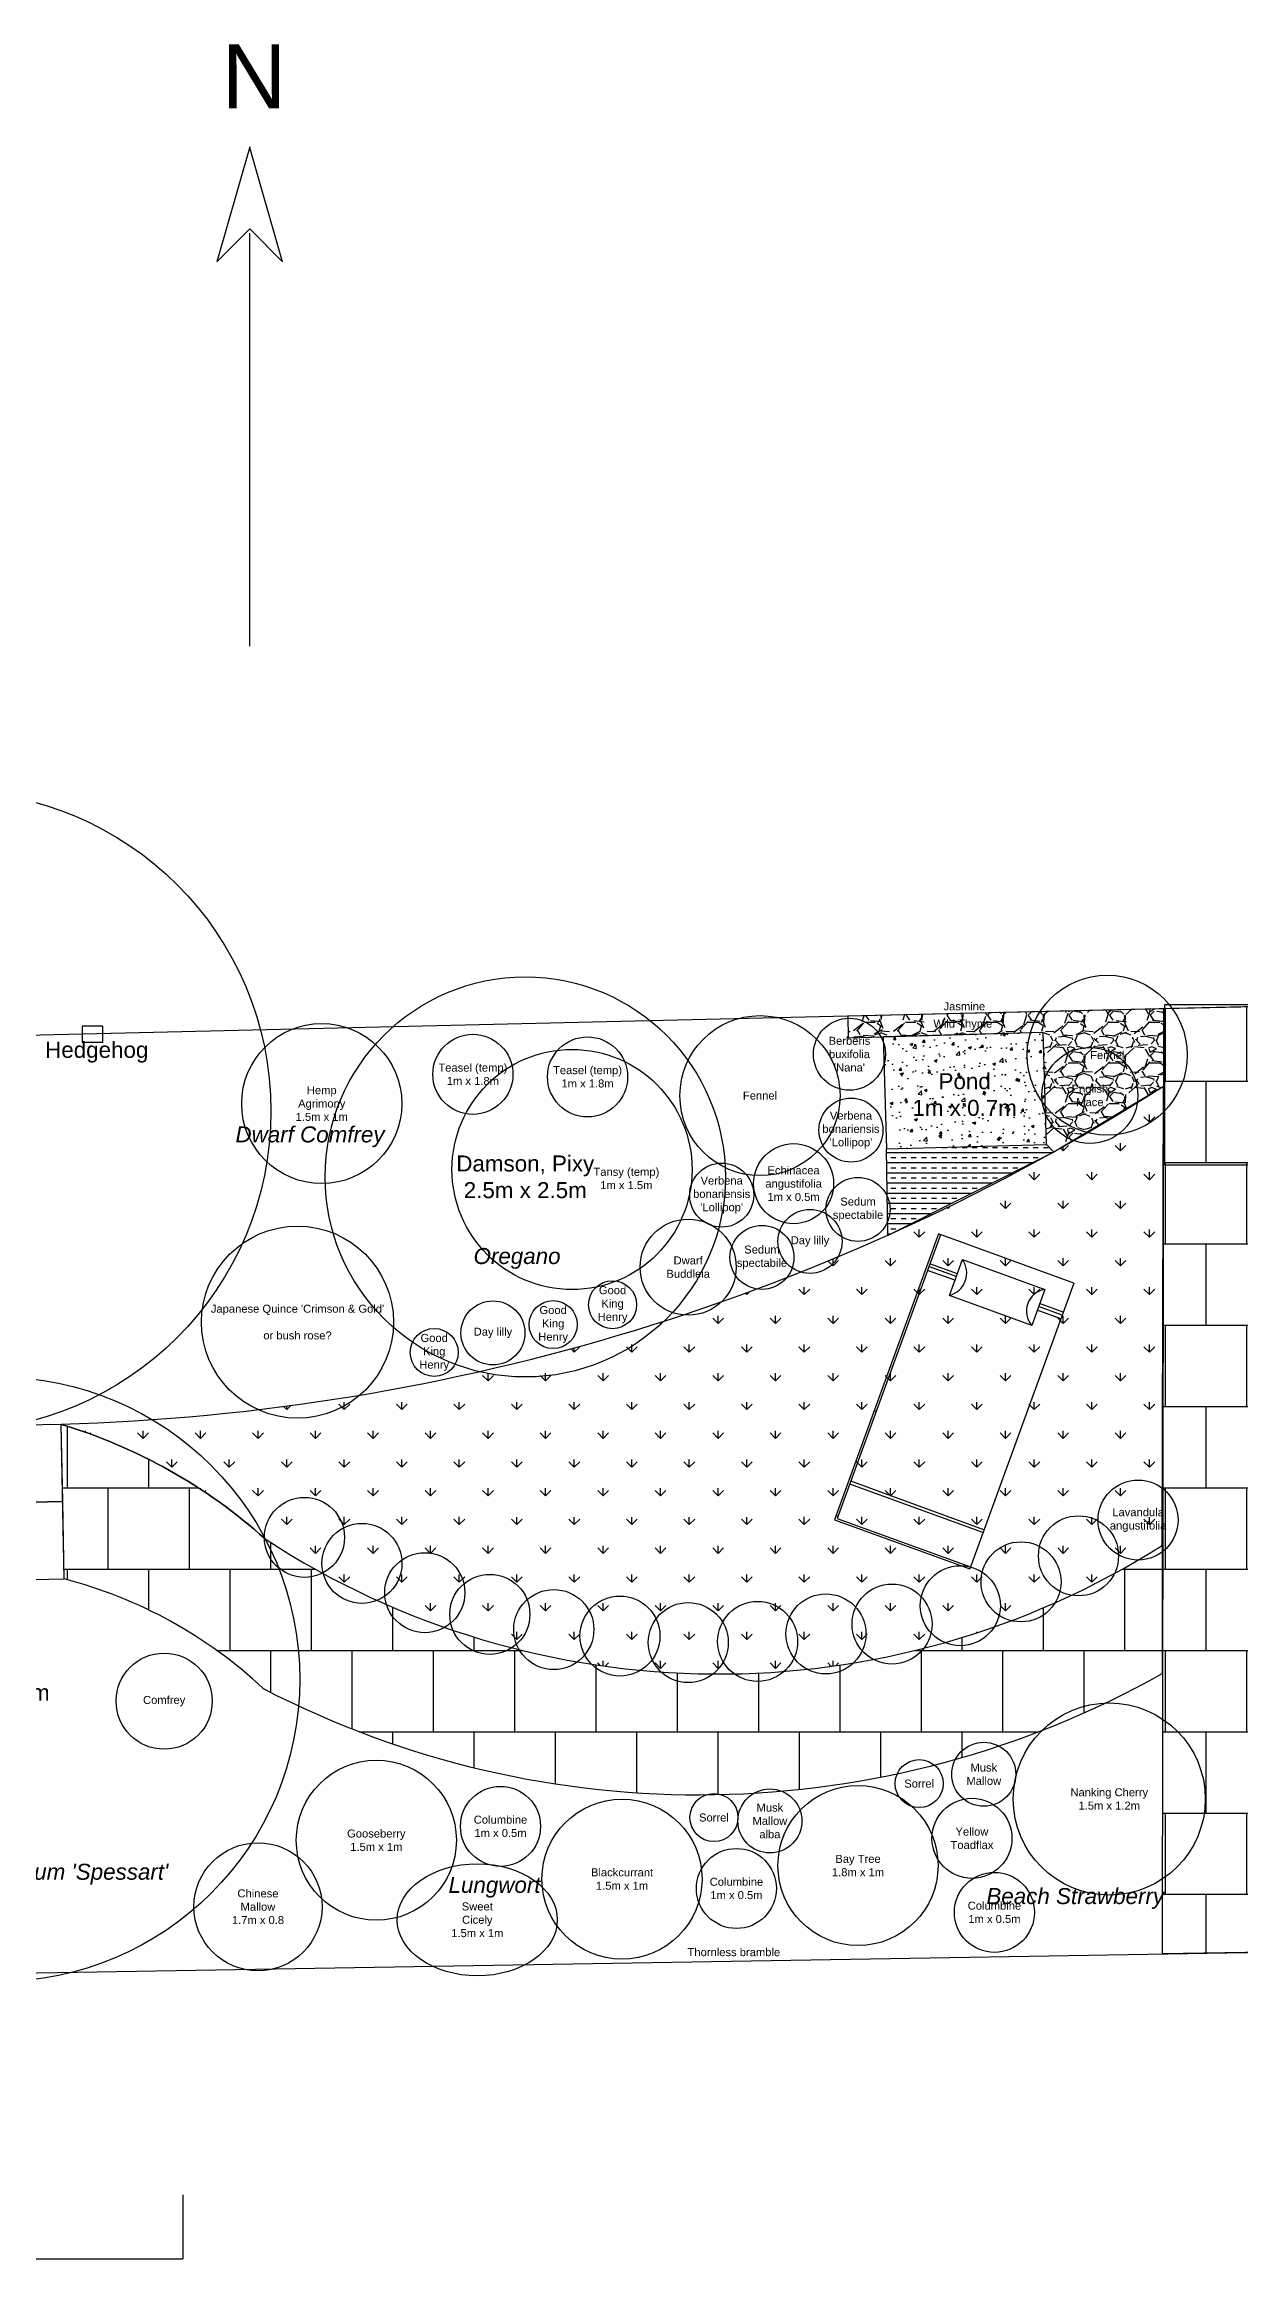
# Model space of a CAD drawing. Header units: metres. Extents: x 20.7 to 66.6, y 18 to 31.9.
# Drawn here: x 38.72 to 46.18, y 18.04 to 31.88 of the extents above; entities that cross this region are included whole.
import ezdxf

# ---------------------------------------------------------------- set-up
doc = ezdxf.new("R2010")
doc.units = ezdxf.units.M
for name, color, linetype, lineweight, true_color in [('Areas', 2, 'Continuous', 25, 0xffff00), ('Boundary', 1, 'Continuous', 25, 0xff0000), ('Ground cover', 6, 'Continuous', 25, 0xff00ff), ('Legend', 56, 'Continuous', 25, 0x808000), ('Plants', 96, 'Continuous', 25, 0x008000), ('Structures', 5, 'Continuous', 25, 0x0000ff), ('Trees & shrubs', 3, 'Continuous', 25, 0x00ff00)]:
    doc.layers.add(name, color=color, linetype=linetype, lineweight=lineweight, true_color=true_color)
doc.styles.add('textstyle100', font='')
doc.styles.add('textstyle11', font='')
doc.styles.add('textstyle15', font='')
doc.styles.add('textstyle16', font='')
doc.styles.add('textstyle17', font='')
doc.styles.add('textstyle19', font='')
doc.styles.add('textstyle20', font='')
doc.styles.add('textstyle21', font='')
doc.styles.add('textstyle22', font='')
doc.styles.add('textstyle23', font='')
doc.styles.add('textstyle24', font='')
doc.styles.add('textstyle25', font='')
doc.styles.add('textstyle26', font='')
doc.styles.add('textstyle27', font='')
doc.styles.add('textstyle28', font='')
doc.styles.add('textstyle31', font='')
doc.styles.add('textstyle32', font='')
doc.styles.add('textstyle36', font='')
doc.styles.add('textstyle37', font='')
doc.styles.add('textstyle38', font='')
doc.styles.add('textstyle39', font='')
doc.styles.add('textstyle40', font='')
doc.styles.add('textstyle41', font='')
doc.styles.add('textstyle42', font='')
doc.styles.add('textstyle46', font='')
doc.styles.add('textstyle48', font='')
doc.styles.add('textstyle49', font='')
doc.styles.add('textstyle50', font='')
doc.styles.add('textstyle51', font='')
doc.styles.add('textstyle52', font='')
doc.styles.add('textstyle53', font='')
doc.styles.add('textstyle54', font='')
doc.styles.add('textstyle55', font='')
doc.styles.add('textstyle56', font='')
doc.styles.add('textstyle57', font='')
doc.styles.add('textstyle58', font='')
doc.styles.add('textstyle60', font='')
doc.styles.add('textstyle61', font='')
doc.styles.add('textstyle62', font='')
doc.styles.add('textstyle63', font='')
doc.styles.add('textstyle71', font='')
doc.styles.add('textstyle79', font='')
doc.styles.add('textstyle84', font='')
doc.styles.add('textstyle86', font='')
doc.styles.add('textstyle91', font='')
doc.styles.add('textstyle93', font='')
doc.styles.add('textstyle94', font='')
doc.styles.add('textstyle96', font='')
doc.styles.add('textstyle97', font='')
doc.styles.get('textstyle100').set_extended_font_data('Arial', italic=True)
doc.styles.get('textstyle11').set_extended_font_data('Arial')
doc.styles.get('textstyle15').set_extended_font_data('Arial')
doc.styles.get('textstyle16').set_extended_font_data('Arial')
doc.styles.get('textstyle17').set_extended_font_data('Arial')
doc.styles.get('textstyle19').set_extended_font_data('Arial')
doc.styles.get('textstyle20').set_extended_font_data('Arial')
doc.styles.get('textstyle21').set_extended_font_data('Arial')
doc.styles.get('textstyle22').set_extended_font_data('Arial')
doc.styles.get('textstyle23').set_extended_font_data('Arial')
doc.styles.get('textstyle24').set_extended_font_data('Arial')
doc.styles.get('textstyle25').set_extended_font_data('Arial')
doc.styles.get('textstyle26').set_extended_font_data('Arial')
doc.styles.get('textstyle27').set_extended_font_data('Arial')
doc.styles.get('textstyle28').set_extended_font_data('Arial')
doc.styles.get('textstyle31').set_extended_font_data('Arial')
doc.styles.get('textstyle32').set_extended_font_data('Arial')
doc.styles.get('textstyle36').set_extended_font_data('Arial')
doc.styles.get('textstyle37').set_extended_font_data('Arial')
doc.styles.get('textstyle38').set_extended_font_data('Arial')
doc.styles.get('textstyle39').set_extended_font_data('Arial')
doc.styles.get('textstyle40').set_extended_font_data('Arial')
doc.styles.get('textstyle41').set_extended_font_data('Arial')
doc.styles.get('textstyle42').set_extended_font_data('Arial')
doc.styles.get('textstyle46').set_extended_font_data('Arial')
doc.styles.get('textstyle48').set_extended_font_data('Arial')
doc.styles.get('textstyle49').set_extended_font_data('Arial')
doc.styles.get('textstyle50').set_extended_font_data('Arial')
doc.styles.get('textstyle51').set_extended_font_data('Arial')
doc.styles.get('textstyle52').set_extended_font_data('Arial')
doc.styles.get('textstyle53').set_extended_font_data('Arial')
doc.styles.get('textstyle54').set_extended_font_data('Arial')
doc.styles.get('textstyle55').set_extended_font_data('Arial')
doc.styles.get('textstyle56').set_extended_font_data('Arial')
doc.styles.get('textstyle57').set_extended_font_data('Arial')
doc.styles.get('textstyle58').set_extended_font_data('Arial')
doc.styles.get('textstyle60').set_extended_font_data('Arial')
doc.styles.get('textstyle61').set_extended_font_data('Arial')
doc.styles.get('textstyle62').set_extended_font_data('Arial')
doc.styles.get('textstyle63').set_extended_font_data('Arial')
doc.styles.get('textstyle71').set_extended_font_data('Arial')
doc.styles.get('textstyle79').set_extended_font_data('Arial')
doc.styles.get('textstyle84').set_extended_font_data('Arial')
doc.styles.get('textstyle86').set_extended_font_data('Arial')
doc.styles.get('textstyle91').set_extended_font_data('Arial')
doc.styles.get('textstyle93').set_extended_font_data('Arial', italic=True)
doc.styles.get('textstyle94').set_extended_font_data('Arial', italic=True)
doc.styles.get('textstyle96').set_extended_font_data('Arial', italic=True)
doc.styles.get('textstyle97').set_extended_font_data('Arial', italic=True)
pattern_1 = [(0, (0, 0), (0, 0.508), []), (90, (0, 0), (-0.2539999999999999, 0.508), [0.508, -0.508])]

# ---------------------------------------------------------------- blocks, each defined once
blk = doc.blocks.new('A$C31D61DB3')
at = {"layer": 'Structures', "linetype": 'Continuous'}
for p, q in [((2.413362e-10, 0.0019001717482388), (2.413362e-10, -7.90606e-11)), ((8.4544263038e-05, 0.0019001717482388), (2.413362e-10, 0.0019001717482388)), ((0.0009000002413377, 0.0019001717482388), (2.413362e-10, 0.0019001717482388)), ((1.42356473661e-05, 0.0019001717482388), (1.42356473661e-05, 1.42353269694e-05)), ((0.000196343867523, 0.0018012618931098), (0.0007431101789989, 0.0018012618931098)), ((0.000196343867523, 0.0015628901538148), (0.000196343867523, 0.0018012618931098)), ((0.0007431101789989, 0.0018012618931098), (0.0007431101789989, 0.0015628901538148)), ((0.0009000002413377, 0.0019001717482388), (0.0009000002413377, -7.90606e-11)), ((0.000196343867523, 0.0017071676469277), (1.42356473661e-05, 0.0017071676469277)), ((0.000196343867523, 0.0016883488562016), (1.42356473661e-05, 0.0016883488562016)), ((0.000196343867523, 0.0016632571352238), (1.42356473661e-05, 0.0016632571352238)), ((0.0009000002413377, 0.0017071676469277), (0.0007431101789989, 0.0017071676469277)), ((0.0009000002413377, 0.0016883488562016), (0.0007431101789989, 0.0016883488562016)), ((0.0009000002413377, 0.0016632571352238), (0.0007431101789989, 0.0016632571352238)), ((0.0007431101789989, 0.0015628901538148), (0.000196343867523, 0.0015628901538148)), ((5.5208507256e-06, 0.000725530175856), (1.42356473661e-05, 0.000725530175856)), ((0.0009000002413377, 0.0002603894105341), (1.42356473661e-05, 0.0002603894105341)), ((0.0009000002413377, 0.0002415706198008), (1.42356473661e-05, 0.0002415706198008)), ((5.5208507256e-06, 3.05301758563e-05), (1.42356473661e-05, 3.05301758563e-05)), ((1.42356473661e-05, 1.42353269694e-05), (0.0009000002413377, 1.42353269694e-05)), ((2.413362e-10, -7.90606e-11), (0.0009000002413377, -7.90606e-11))]:
    blk.add_line(p, q, dxfattribs=at)
for centre, radius, start, end in [((0.0001128053579669, 0.0016820760234623), 0.0001455470855164, 305.0269791883129, 54.97302081168715), ((0.0008096496397557, 0.0016820760234623), 0.0001365019097344, 119.1738864280228, 240.8261135719772)]:
    blk.add_arc(centre, radius, start, end, dxfattribs=at)
blk = doc.blocks.new('paving')
at = {"layer": 'Areas', "flags": 128}
for points in [[(3.862748, 4.828435), (4.345591499999999, 4.828435), (4.345591499999999, 5.3112785), (3.862748, 5.3112785)], [(4.345591499999999, 4.828435), (4.828434999999999, 4.828435), (4.828434999999999, 5.3112785), (4.345591499999999, 5.3112785)], [(4.828435, 4.828435), (5.3112785, 4.828435), (5.3112785, 5.3112785), (4.828435, 5.3112785)], [(5.3112785, 4.828435), (5.794122, 4.828435), (5.794122, 5.3112785), (5.3112785, 5.3112785)], [(3.3799045, 4.345591499999999), (3.862748, 4.345591499999999), (3.862748, 4.828434999999999), (3.3799045, 4.828434999999999)], [(3.862748, 4.345591499999999), (4.345591499999999, 4.345591499999999), (4.345591499999999, 4.828434999999999), (3.862748, 4.828434999999999)], [(4.345591499999999, 4.345591499999999), (4.828434999999999, 4.345591499999999), (4.828434999999999, 4.828434999999999), (4.345591499999999, 4.828434999999999)], [(4.828435, 4.345591499999999), (5.3112785, 4.345591499999999), (5.3112785, 4.828434999999999), (4.828435, 4.828434999999999)], [(5.3112785, 4.345591499999999), (5.794122, 4.345591499999999), (5.794122, 4.828434999999999), (5.3112785, 4.828434999999999)], [(5.794122, 4.345591499999999), (6.276965499999999, 4.345591499999999), (6.276965499999999, 4.828434999999999), (5.794122, 4.828434999999999)], [(2.897061, 3.862748), (3.3799045, 3.862748), (3.3799045, 4.345591499999999), (2.897061, 4.345591499999999)], [(3.3799045, 3.862748), (3.862748, 3.862748), (3.862748, 4.345591499999999), (3.3799045, 4.345591499999999)], [(3.862748, 3.862748), (4.345591499999999, 3.862748), (4.345591499999999, 4.345591499999999), (3.862748, 4.345591499999999)], [(4.345591499999999, 3.862748), (4.828434999999999, 3.862748), (4.828434999999999, 4.345591499999999), (4.345591499999999, 4.345591499999999)], [(4.828435, 3.862748), (5.3112785, 3.862748), (5.3112785, 4.345591499999999), (4.828435, 4.345591499999999)], [(5.3112785, 3.862748), (5.794122, 3.862748), (5.794122, 4.345591499999999), (5.3112785, 4.345591499999999)], [(5.794122, 3.862748), (6.276965499999999, 3.862748), (6.276965499999999, 4.345591499999999), (5.794122, 4.345591499999999)], [(6.276965499999999, 3.862748), (6.759808999999999, 3.862748), (6.759808999999999, 4.345591499999999), (6.276965499999999, 4.345591499999999)], [(2.4142175, 3.3799045), (2.897061, 3.3799045), (2.897061, 3.862748), (2.4142175, 3.862748)], [(2.897061, 3.3799045), (3.3799045, 3.3799045), (3.3799045, 3.862748), (2.897061, 3.862748)], [(3.3799045, 3.3799045), (3.862748, 3.3799045), (3.862748, 3.862748), (3.3799045, 3.862748)], [(3.862748, 3.3799045), (4.345591499999999, 3.3799045), (4.345591499999999, 3.862748), (3.862748, 3.862748)], [(4.345591499999999, 3.3799045), (4.828434999999999, 3.3799045), (4.828434999999999, 3.862748), (4.345591499999999, 3.862748)], [(4.828435, 3.3799045), (5.3112785, 3.3799045), (5.3112785, 3.862748), (4.828435, 3.862748)], [(5.3112785, 3.3799045), (5.794122, 3.3799045), (5.794122, 3.862748), (5.3112785, 3.862748)], [(5.794122, 3.3799045), (6.276965499999999, 3.3799045), (6.276965499999999, 3.862748), (5.794122, 3.862748)], [(6.276965499999999, 3.3799045), (6.759808999999999, 3.3799045), (6.759808999999999, 3.862748), (6.276965499999999, 3.862748)], [(1.931374, 2.897061), (2.4142175, 2.897061), (2.4142175, 3.3799045), (1.931374, 3.3799045)], [(2.4142175, 2.897061), (2.897061, 2.897061), (2.897061, 3.3799045), (2.4142175, 3.3799045)], [(2.897061, 2.897061), (3.3799045, 2.897061), (3.3799045, 3.3799045), (2.897061, 3.3799045)], [(3.3799045, 2.897061), (3.862748, 2.897061), (3.862748, 3.3799045), (3.3799045, 3.3799045)], [(3.862748, 2.897061), (4.345591499999999, 2.897061), (4.345591499999999, 3.3799045), (3.862748, 3.3799045)], [(4.345591499999999, 2.897061), (4.828434999999999, 2.897061), (4.828434999999999, 3.3799045), (4.345591499999999, 3.3799045)], [(4.828435, 2.897061), (5.3112785, 2.897061), (5.3112785, 3.3799045), (4.828435, 3.3799045)], [(5.3112785, 2.897061), (5.794122, 2.897061), (5.794122, 3.3799045), (5.3112785, 3.3799045)], [(5.794122, 2.897061), (6.276965499999999, 2.897061), (6.276965499999999, 3.3799045), (5.794122, 3.3799045)], [(6.276965499999999, 2.897061), (6.759808999999999, 2.897061), (6.759808999999999, 3.3799045), (6.276965499999999, 3.3799045)], [(6.759809, 2.897061), (7.2426525, 2.897061), (7.2426525, 3.3799045), (6.759809, 3.3799045)], [(7.2426525, 2.897061), (7.725496, 2.897061), (7.725496, 3.3799045), (7.2426525, 3.3799045)], [(1.931374, 2.4142175), (2.4142175, 2.4142175), (2.4142175, 2.897061), (1.931374, 2.897061)], [(2.4142175, 2.4142175), (2.897061, 2.4142175), (2.897061, 2.897061), (2.4142175, 2.897061)], [(2.897061, 2.4142175), (3.3799045, 2.4142175), (3.3799045, 2.897061), (2.897061, 2.897061)], [(3.3799045, 2.4142175), (3.862748, 2.4142175), (3.862748, 2.897061), (3.3799045, 2.897061)], [(3.862748, 2.4142175), (4.345591499999999, 2.4142175), (4.345591499999999, 2.897061), (3.862748, 2.897061)], [(4.345591499999999, 2.4142175), (4.828434999999999, 2.4142175), (4.828434999999999, 2.897061), (4.345591499999999, 2.897061)], [(4.828435, 2.4142175), (5.3112785, 2.4142175), (5.3112785, 2.897061), (4.828435, 2.897061)], [(5.3112785, 2.4142175), (5.794122, 2.4142175), (5.794122, 2.897061), (5.3112785, 2.897061)], [(5.794122, 2.4142175), (6.276965499999999, 2.4142175), (6.276965499999999, 2.897061), (5.794122, 2.897061)], [(6.276965499999999, 2.4142175), (6.759808999999999, 2.4142175), (6.759808999999999, 2.897061), (6.276965499999999, 2.897061)], [(6.759809, 2.4142175), (7.2426525, 2.4142175), (7.2426525, 2.897061), (6.759809, 2.897061)], [(7.2426525, 2.4142175), (7.725496, 2.4142175), (7.725496, 2.897061), (7.2426525, 2.897061)], [(1.4485305, 1.931374), (1.931374, 1.931374), (1.931374, 2.4142175), (1.4485305, 2.4142175)], [(1.931374, 1.931374), (2.4142175, 1.931374), (2.4142175, 2.4142175), (1.931374, 2.4142175)], [(2.4142175, 1.931374), (2.897061, 1.931374), (2.897061, 2.4142175), (2.4142175, 2.4142175)], [(2.897061, 1.931374), (3.3799045, 1.931374), (3.3799045, 2.4142175), (2.897061, 2.4142175)], [(3.3799045, 1.931374), (3.862748, 1.931374), (3.862748, 2.4142175), (3.3799045, 2.4142175)], [(3.862748, 1.931374), (4.345591499999999, 1.931374), (4.345591499999999, 2.4142175), (3.862748, 2.4142175)], [(4.345591499999999, 1.931374), (4.828434999999999, 1.931374), (4.828434999999999, 2.4142175), (4.345591499999999, 2.4142175)], [(4.828435, 1.931374), (5.3112785, 1.931374), (5.3112785, 2.4142175), (4.828435, 2.4142175)], [(5.311278500000001, 1.931374), (5.794122000000002, 1.931374), (5.794122000000002, 2.4142175), (5.311278500000001, 2.4142175)], [(0.965687, 1.4485305), (1.4485305, 1.4485305), (1.4485305, 1.931374), (0.965687, 1.931374)], [(1.4485305, 1.4485305), (1.931374, 1.4485305), (1.931374, 1.931374), (1.4485305, 1.931374)], [(1.931374, 1.4485305), (2.4142175, 1.4485305), (2.4142175, 1.931374), (1.931374, 1.931374)], [(2.4142175, 1.4485305), (2.897061, 1.4485305), (2.897061, 1.931374), (2.4142175, 1.931374)], [(2.897061, 1.4485305), (3.3799045, 1.4485305), (3.3799045, 1.931374), (2.897061, 1.931374)], [(3.3799045, 1.4485305), (3.862748, 1.4485305), (3.862748, 1.931374), (3.3799045, 1.931374)], [(3.862748, 1.4485305), (4.345591499999999, 1.4485305), (4.345591499999999, 1.931374), (3.862748, 1.931374)], [(0, 0.965687), (0.4828435, 0.965687), (0.4828435, 1.4485305), (0, 1.4485305)], [(0.4828435, 0.965687), (0.965687, 0.965687), (0.965687, 1.4485305), (0.4828435, 1.4485305)], [(0.965687, 0.965687), (1.4485305, 0.965687), (1.4485305, 1.4485305), (0.965687, 1.4485305)], [(1.4485305, 0.965687), (1.931374, 0.965687), (1.931374, 1.4485305), (1.4485305, 1.4485305)], [(1.931374, 0.965687), (2.4142175, 0.965687), (2.4142175, 1.4485305), (1.931374, 1.4485305)], [(2.4142175, 0.965687), (2.897061, 0.965687), (2.897061, 1.4485305), (2.4142175, 1.4485305)], [(2.897061, 0.965687), (3.3799045, 0.965687), (3.3799045, 1.4485305), (2.897061, 1.4485305)], [(3.3799045, 0.965687), (3.862748, 0.965687), (3.862748, 1.4485305), (3.3799045, 1.4485305)], [(0, 0.4828435), (0.4828435, 0.4828435), (0.4828435, 0.965687), (0, 0.965687)], [(0.4828435, 0.4828435), (0.965687, 0.4828435), (0.965687, 0.965687), (0.4828435, 0.965687)], [(0.965687, 0.4828435), (1.4485305, 0.4828435), (1.4485305, 0.965687), (0.965687, 0.965687)], [(1.4485305, 0.4828435), (1.931374, 0.4828435), (1.931374, 0.965687), (1.4485305, 0.965687)], [(1.931374, 0.4828435), (2.4142175, 0.4828435), (2.4142175, 0.965687), (1.931374, 0.965687)], [(2.4142175, 0.4828435), (2.897061, 0.4828435), (2.897061, 0.965687), (2.4142175, 0.965687)], [(2.897061, 0.4828435), (3.3799045, 0.4828435), (3.3799045, 0.965687), (2.897061, 0.965687)], [(0, 0), (0.4828435, 0), (0.4828435, 0.4828435), (0, 0.4828435)], [(0.4828435, 0), (0.965687, 0), (0.965687, 0.4828435), (0.4828435, 0.4828435)], [(0.965687, 0), (1.4485305, 0), (1.4485305, 0.4828435), (0.965687, 0.4828435)], [(1.4485305, 0), (1.931374, 0), (1.931374, 0.4828435), (1.4485305, 0.4828435)], [(1.931374, 0), (2.4142175, 0), (2.4142175, 0.4828435), (1.931374, 0.4828435)], [(2.4142175, 0), (2.897061, 0), (2.897061, 0.4828435), (2.4142175, 0.4828435)]]:
    blk.add_lwpolyline(points, close=True, dxfattribs=at)
blk = doc.blocks.new('hedgehog')
at = {"layer": 'Structures', "flags": 128}
blk.add_lwpolyline([(0, 0), (0.13, 0), (0.13, 0.1), (0, 0.1)], close=True, dxfattribs=at)
at = {"layer": 'Structures', "insert": (0.0911177291875174, -0.06287439090224), "char_height": 0.1, "attachment_point": 5, "style": 'textstyle11'}
blk.add_mtext('\\c32767;Hedgehog', dxfattribs=at)

msp = doc.modelspace()

# ---------------------------------------------------------------- hatches: boundary and pattern name
at = {"layer": 'Areas'}
h = msp.add_hatch(dxfattribs=at)
h.set_pattern_fill('AR-B88', color=256, scale=0.0025, style=0, pattern_type=0)
h.set_pattern_definition(pattern_1)
h.paths.add_polyline_path([(51.43008539580151, 24.70778363805301), (53.97630359300763, 24.77237028907206), (54.26054569624473, 24.27535158919937), (56.05551481435215, 24.31381521315881), (56.06324480713651, 26.09850578346878), (45.71042840301321, 25.85454866717907), (45.70112175328065, 19.94834247737946), (47.40133741098401, 19.97662133926866), (47.37655009486338, 24.08056287734499), (51.07611447366052, 24.19571091397319)], flags=0)
h = msp.add_hatch(dxfattribs=at)
h.set_pattern_fill('AR-B88', color=256, scale=0.0025, style=0, pattern_type=0)
h.set_pattern_definition(pattern_1)
h.paths.add_polyline_path([(51.43008539580151, 24.70778363805301), (53.97630359300763, 24.77237028907206), (54.26054569624473, 24.27535158919937), (56.05551481435215, 24.31381521315881), (56.06324480713651, 26.09850578346878), (45.71042840301321, 25.85454866717907), (45.70112175328065, 19.94834247737946), (47.40133741098401, 19.97662133926866), (47.37655009486338, 24.08056287734499), (51.07611447366052, 24.19571091397319)], flags=0)
h = msp.add_hatch(dxfattribs=at)
h.set_pattern_fill('GRAVEL', color=256, scale=0.01, style=0, pattern_type=0)
h.set_pattern_definition([(228.0128, (0.1828800000000001, 0.254), (-2.0320017265896, -2.286002808951257), [0.0341721, -3.38305]), (184.9697, (0.1600200000000001, 0.2285999999999998), (3.048004930617914, 0.2539982075387471), [0.0586405, -5.8054]), (132.5104, (0.1016, 0.22352), (2.539998151833169, -2.794002729246042), [0.0413482, -4.09347]), (267.2737, (0.00254, 0.1600200000000002), (0.2539988970828174, 5.079998365336643), [0.0534005, -5.28664]), (292.8337, (0, 0.10668), (-1.27000360555019, 3.04800173300511), [0.0523634, -5.18398]), (357.2737, (0.02032, 0.05842), (-5.079998365336643, 0.2539988970828175), [0.0534005, -5.28664]), (37.6942, (0.07366, 0.05588), (-3.302002086123993, -2.539997735698489), [0.0706194, -6.991309999999999]), (72.2553, (0.12954, 0.09906), (1.778003556546719, 5.58800162060364), [0.066672, -6.60053]), (121.4296, (0.14986, 0.16256), (-2.032000523526448, 3.301996115997269), [0.0535813, -5.304550000000001]), (175.2364, (0.12192, 0.20828), (2.793997805305445, -0.2539976162721155), [0.0611713, -2.99739]), (222.3974, (0.06096, 0.21336), (-3.048000091723974, -2.793996365063697), [0.0791078, -7.83168]), (138.8141, (0.254, 0.1574800000000002), (-1.777998867422473, 1.5239976557124), [0.0270005, -2.67306]), (171.4692, (0.23368, 0.17526), (3.30199495955914, -0.5080012800045697), [0.0513682, -5.08546]), (225, (0.18288, 0.18288), (-1e-16, -0.2539998268700199), [0.0359209, -0.323289]), (203.1986, (0.1651, 0.21336), (1.270004282559083, 0.5080022274306265), [0.0193441, -1.91506]), (291.8014, (0.1473200000000001, 0.20574), (-0.254000178189451, 0.7620004908731863), [0.0273566, -1.34048]), (30.9638, (0.15748, 0.18034), (0.7619991954808225, 0.5080003958660553), [0.044432, -1.43663]), (161.5651, (0.19558, 0.2032), (0.5080002318180975, -0.2539996222465079), [0.0321287, -0.7710899999999999]), (16.3895, (0, 0.2057400000000001), (2.540001401396935, 0.7619984149967804), [0.0450088, -4.455880000000001]), (70.3462, (0.04318, 0.21844), (-1.015997168867651, -2.7939960488545), [0.0377599, -3.73822]), (293.1986, (0.1955800000000001, 0.254), (-0.5080022274306265, 1.270004282559083), [0.038688, -1.89572]), (343.6105, (0.2108200000000001, 0.21844), (-2.540001401396935, 0.7619984149967809), [0.0450088, -4.455880000000001]), (339.4440000000001, (0, 0.04826), (-1.270001576425591, 0.5079993836050137), [0.0434035, -2.12677]), (294.7751, (0.04064, 0.03302), (-1.269997040362684, 2.793998702615667), [0.0363672, -3.600359999999999]), (66.80140000000002, (0.19812, 0), (0.5080022274306267, 1.270004282559083), [0.038688, -1.89572]), (17.354, (0.21336, 0.03556), (-3.302000178185996, -1.015998467560563), [0.0425783, -4.21524]), (69.444, (0.07366, 0), (-0.5079993836050147, -1.270001576425591), [0.0217018, -2.14848]), (101.3099, (0.18288, 0), (-0.2539987462887349, 1.015996746090262), [0.0129515, -1.2822]), (165.9638, (0.18034, 0.0127000000000002), (0.7620005354697175, -0.2539995604123642), [0.0523634, -0.994905]), (186.009, (0.12954, 0.0253999999999998), (2.539996254442797, 0.2539994068547849), [0.0485267, -4.80414]), (303.6901, (0.15748, 0.15748), (-0.2540000871307232, 0.507999509923184), [0.0366324, -0.879178]), (353.1571999999999, (0.1778, 0.127), (4.318001785664348, -0.508002275165489), [0.0639557, -6.3316]), (60.94540000000001, (0.2413, 0.1193800000000001), (-1.015997636582909, -1.777995761083412), [0.0261508, -2.58894]), (90, (0.254, 0.14224), (-0.254, 0.254), [0.01524, -0.23876]), (120.2564, (0.12446, 0.0330200000000005), (1.015997846683611, -1.777999103247756), [0.0352867, -3.49339]), (48.01280000000001, (0.10668, 0.0635), (2.032001726589601, 2.286002808951256), [0.0683443, -3.34888]), (0, (0.1524, 0.1143), (0.254, 0.254), [0.06604, -0.18796]), (325.3047999999999, (0.21844, 0.1143000000000001), (-2.539995599095366, 1.778000169048478), [0.040161, -3.97593]), (254.0546, (0.25146, 0.0914400000000002), (-0.2540006479701474, -1.016002420320363), [0.0369829, -1.81217]), (207.646, (0.2413, 0.0558800000000001), (-4.825998304902273, -2.540001597472338), [0.0602145, -5.96125]), (175.4261, (0.18796, 0.0279399999999998), (-3.30200076047475, 0.2539987711219462), [0.0637029, -6.30658]), (175.4261, (0.18796, 0.0279399999999998), (-3.30200076047475, 0.2539987711219462), [0.0637029, -6.30658])])
h.paths.add_polyline_path([(45.70938850455438, 25.36834976236818), (45.0238870261235, 24.95763409492597), (44.97708126245089, 25.00636825630841), (44.95753611534439, 25.70609533683666), (43.74082963786042, 25.67094222336592), (43.739334232979, 25.81001487733849), (45.71042840301321, 25.85454866717907)], flags=0)
h = msp.add_hatch(dxfattribs=at)
h.set_pattern_fill('TRANS', color=256, scale=0.01, style=0, pattern_type=0)
h.set_pattern_definition([(0, (0, 0), (0, 0.0635), []), (0, (0, 0.03175), (0, 0.0635), [0.03175, -0.03175])])
h.paths.add_polyline_path([(43.9873385784754, 24.43607930056013), (43.97747114741053, 24.97844661758484), (44.97708126245089, 25.0063682563084), (45.0238870261235, 24.95763409492597)], flags=0)
h = msp.add_hatch(dxfattribs=at)
h.set_pattern_fill('AR-B88', color=256, scale=0.0025, style=0, pattern_type=0)
h.set_pattern_definition(pattern_1)
edge = h.paths.add_edge_path(flags=0)
edge.add_arc((38.11286244768812, 19.49829228410458), 2.886466383636151, 46.89992478324816, 75.37264493542955)
edge.add_line((38.84178569634531, 22.29120457800652), (38.8215618737154, 23.2566797868893))
edge.add_arc((37.85987785644203, 20.04889750667579), 3.348836112193434, 48.089294386362894, 73.31141863646559, ccw=False)
edge.add_arc((42.93031408300571, 26.87559639145633), 5.178513672833374, 236.8271665688901, 302.3331878059456)
edge.add_line((45.7, 22.49999999999999), (45.7, 21.7))
edge.add_arc((42.80543220635455, 26.85037707924251), 5.908037471986432, 242.58424038058212, 299.3364590826149, ccw=False)
at = {"layer": 'Plants'}
h = msp.add_hatch(dxfattribs=at)
h.set_pattern_fill('GRASS', color=256, scale=0.01, style=0, pattern_type=0)
h.set_pattern_definition([(90, (0, 0), (-0.179605, 0.179605), [0.047625, -0.311585]), (45, (0, 0), (-0.179605122421383, 0.1796051224213831), [0.047625, -0.206375]), (135, (0, 0), (-0.1796051224213831, -0.179605122421383), [0.047625, -0.206375])])
edge = h.paths.add_edge_path(flags=0)
edge.add_arc((42.93031408300571, 26.87559639145633), 5.178513672833379, 236.8271665688901, 302.3331878059457)
edge.add_line((45.70000000000001, 22.49999999999999), (45.70938850455438, 25.36834976236818))
edge.add_arc((38.45597276716283, 36.73831640887997), 13.48659265352928, 271.55334112761864, 302.5356443459565, ccw=False)
edge.add_arc((37.85987785644203, 20.04889750667578), 3.348836112193444, 48.08929438636301, 73.31141863646559, ccw=False)
at = {"layer": 'Structures'}
h = msp.add_hatch(dxfattribs=at)
h.set_pattern_fill('AR-CONC', color=256, scale=0.001, angle=1.6, style=0, pattern_type=0)
h.set_pattern_definition([(50, (0, 0), (0.1821846689960039, -0.0159390855389031), [0.01905, -0.20955]), (355, (0, 0), (-0.035242825975667, 0.19105664288218), [0.01524, -0.16764]), (100.451, (0.015182, -0.00132825), (0.1469425016659593, 0.1751166878202919), [0.01619, -0.17809]), (46.1842, (0, 0.0508), (0.2710790408921299, -0.0420423279327272), [0.028575, -0.3143250000000001]), (96.63560000000001, (0.0225899, 0.0472965), (0.2374042344662372, 0.2474255558900492), [0.024285, -0.267135]), (351.1840000000001, (0, 0.0508), (0.2374046058139337, 0.2474251178605979), [0.02286, -0.25146]), (21, (0.0254, 0.0381), (0.1516148798353833, -0.1022655185167625), [0.01905, -0.20955]), (325.9999999999999, (0.0254, 0.0381), (0.0618020283476473, 0.1841879661223192), [0.01524, -0.16764]), (71.4514, (0.0380345, 0.0295779), (0.2134164907701244, 0.0819228577160574), [0.01619, -0.17809]), (37.5, (0, 0), (0.0030886032505918, 0.0845550388731531), [0, -0.165608, 0, -0.17018, 0, -0.168275]), (7.5, (0, 0), (0.0668196625103057, 0.1001805748181195), [0, -0.097028, 0, -0.161798, 0, -0.064135]), (327.5, (-0.056642, 0), (0.1355905951668714, -0.0057287439926736), [0, -0.0635, 0, -0.19812, 0, -0.26289]), (317.5, (-0.082042, 0), (0.148129181386018, 0.025426491033333), [0, -0.08255, 0, -0.131572, 0, -0.18669])])
h.paths.add_polyline_path([(43.97747114741053, 24.97844661758484), (44.97708126245089, 25.00636825630841), (44.95753611534439, 25.70609533683666), (43.95792600030403, 25.6781736981131)], flags=0)

# ---------------------------------------------------------------- linework, layer by layer
at = {"layer": 'Areas'}
for p, q in [((45.71042840301321, 25.85454866717907), (56.06324480713651, 26.09850578346878)), ((45.71042840301321, 25.85454866717907), (56.06324480713651, 26.09850578346878)), ((43.739334232979, 25.81001487733849), (45.71042840301321, 25.85454866717907)), ((43.74082963786042, 25.67094222336592), (43.739334232979, 25.81001487733849)), ((45.70112175328065, 19.94834247737946), (45.71042840301321, 25.85454866717907)), ((45.71042840301321, 25.85454866717907), (45.70938850455438, 25.36834976236818)), ((44.95753611534439, 25.70609533683666), (43.74082963786042, 25.67094222336592)), ((44.97708126245089, 25.00636825630841), (44.95753611534439, 25.70609533683666)), ((45.70938850455438, 25.36834976236818), (45.0238870261235, 24.95763409492597)), ((43.97747114741053, 24.97844661758484), (44.97708126245089, 25.0063682563084)), ((43.9873385784754, 24.43607930056013), (43.97747114741053, 24.97844661758484)), ((45.02298987626116, 24.95856820736736), (43.9873385784754, 24.43607930056013)), ((45.0238870261235, 24.95763409492597), (44.97708126245089, 25.00636825630841)), ((44.97708126245089, 25.0063682563084), (45.02298987626116, 24.95856820736736)), ((38.8417856963453, 22.29120457800652), (38.8215618737154, 23.2566797868893)), ((45.7, 22.5), (45.7, 21.7)), ((47.40133741098401, 19.97662133926866), (45.70112175324924, 19.94834247737879))]:
    msp.add_line(p, q, dxfattribs=at)
for centre, radius, start, end in [((37.85987785644203, 20.04889750667579), 3.348836112193434, 48.08929438636292, 73.31141863646562), ((42.93031408300571, 26.87559639145633), 5.178513672833374, 236.8271665688901, 302.3331878059456), ((38.11286244768812, 19.49829228410458), 2.886466383636151, 46.89992478324816, 75.37264493542955), ((42.80543220635455, 26.85037707924251), 5.908037471986432, 242.5842403805821, 299.3364590826149)]:
    msp.add_arc(centre, radius, start, end, dxfattribs=at)
at = {"layer": 'Boundary'}
for p, q in [((66.28435525767472, 26.34217136382556), (29.54604721583659, 25.47143662445655)), ((66.28435525767472, 26.34217136382556), (29.54604721583659, 25.47143662445655)), ((29.61302681117267, 19.6777016278859), (47.53006856357322, 19.97910980689826))]:
    msp.add_line(p, q, dxfattribs=at)
at = {"layer": 'Legend'}
for p in [(39.58201622432043, 18.44359964854344), (29.58201622432043, 18.04359964854344)]:
    msp.add_line(p, (39.58201622432043, 18.04359964854344), dxfattribs=at)
for points in [[(40.00000000000002, 30.72604450945008), (40.20534399999998, 30.52070050945008), (40.00372599999999, 31.22637250945009), (40.00000000000002, 31.23940450945008), (39.79465600000001, 30.52070050945008), (40.00000000000002, 30.72604450945008)], [(40, 28.12005250945008), (40, 30.70005250945008)]]:
    msp.add_lwpolyline(points, dxfattribs=at)
at = {"layer": 'Plants', "flags": 128}
msp.add_lwpolyline([(40.09680532967291, 22.54105696903685, 0.2938704792074673), (45.7, 22.5), (45.70938850455438, 25.36834976236818, -0.1360153809546536), (38.8215618737154, 23.2566797868893, -0.1104987407187208), (40.09680532967292, 22.54105696903684)], format="xyb", dxfattribs=at)
at = {"layer": 'Plants'}
for centre, radius in [((45.35682054346688, 25.56385215699323), 0.5), ((40.44996497544754, 25.26115575810732), 0.5), ((43.1877582760189, 25.31093085504696), 0.5), ((43.74650270006305, 25.56976987252727), 0.225), ((41.3940376456199, 25.44395516727316), 0.25), ((42.01341574584327, 24.84935799743289), 0.75), ((42.11030309867814, 25.42808206390723), 0.25), ((45.24851607958981, 25.31186734339076), 0.3), ((43.75599781078371, 25.09545506933975), 0.2), ((43.39752571836706, 24.76081116344805), 0.25), ((42.94843261255067, 24.68931116847401), 0.2), ((43.8, 24.6), 0.2), ((43.2, 24.3), 0.2), ((43.49999999999999, 24.4), 0.2), ((42.26674966121717, 24.00433888064067), 0.15), ((41.51933387169873, 23.82835794482171), 0.2), ((41.89555428270744, 23.88008825133541), 0.15), ((41.15251897096523, 23.70608631124388), 0.15), ((39.46572437171325, 21.52729162292025), 0.3), ((44.58585890353591, 21.07047182207912), 0.2), ((44.18209631421934, 21.01197805833006), 0.15), ((41.56669946959571, 20.74497675457512), 0.25), ((42.9, 20.8), 0.15), ((43.24950832743415, 20.77872685095552), 0.2), ((44.51172834898505, 20.67019859815696), 0.25), ((40.0516720361523, 20.24252938726397), 0.4), ((43.04059605062572, 20.35688475355387), 0.25), ((44.65233927613193, 20.20754328948015), 0.25)]:
    msp.add_circle(centre, radius, dxfattribs=at)
msp.add_ellipse((41.42169785285277, 20.16105132498867), major_axis=(0.5, 0), ratio=0.7000000000000027, dxfattribs=at)
at = {"layer": 'Structures', "flags": 128}
for points in [[(45.71491946473989, 24.87846737461712), (47.86513720518602, 24.87846737461712), (47.86513720518602, 25.87846737461712), (45.71491946473989, 25.87846737461712)], [(43.97747114741053, 24.97844661758484), (44.97708126245089, 25.00636825630841), (44.95753611534439, 25.70609533683666), (43.95792600030403, 25.6781736981131)]]:
    msp.add_lwpolyline(points, close=True, dxfattribs=at)
at = {"layer": 'Trees & shrubs'}
for centre, radius in [((38.13274705000914, 25.21387464070796), 2), ((41.72140131163239, 24.80283935083041), 1.25), ((40.29853154466164, 23.89556420826943), 0.6), ((42.73905925520956, 24.2390840378601), 0.3), ((38.42392576075442, 21.66365258278526), 1.889011516407046), ((45.54974691361803, 22.65883423600651), 0.25), ((40.34210398443532, 22.55048275763599), 0.25), ((40.70101825653764, 22.38795554008023), 0.25), ((45.17728870671939, 22.43535931186732), 0.25), ((41.09379236563074, 22.20511242032999), 0.25), ((44.81837443461708, 22.27283209431156), 0.25), ((41.50011040952016, 22.06967307236685), 0.25), ((44.43914426032028, 22.1238488115521), 0.25), ((41.89965648601142, 21.97486552879265), 0.25), ((42.312746497299, 21.93423372440371), 0.25), ((42.73938044338288, 21.89360192001477), 0.25), ((43.17278635686493, 21.90037388741293), 0.25), ((43.59942030294882, 21.94777765920002), 0.25), ((44.01251031423639, 22.00872536578344), 0.25), ((45.36948583178556, 20.91593400629325), 0.6), ((40.7908542563104, 20.6582335077806), 0.5), ((42.32583353322599, 20.41557134267997), 0.5), ((43.8, 20.5), 0.5)]:
    msp.add_circle(centre, radius, dxfattribs=at)

# ---------------------------------------------------------------- block references
at = {"layer": 'Areas', "xscale": 1.2, "rotation": 1.2}
msp.add_blockref('paving', (29.62378324764542, 19.68336785855256), dxfattribs=at)
at = {"layer": 'Structures'}
msp.add_blockref('hedgehog', (38.95344878711678, 25.64481672033034), dxfattribs=at)
at = {"layer": 'Structures', "xscale": 1000, "yscale": 1000, "zscale": 1000, "rotation": 340.0000000000001}
msp.add_blockref('A$C31D61DB3', (43.65218958109632, 22.66112049875732), dxfattribs=at)

# ---------------------------------------------------------------- texts
at = {"layer": 'Ground cover', "char_height": 0.1, "attachment_point": 5}
for s, insert, style in [('Dwarf Comfrey', (40.37678267972528, 25.05351447340773), 'textstyle94'), ('Oregano', (41.67010115268467, 24.29352320579243), 'textstyle93'), ("Geranium macrorrhizum 'Spessart'", (38.41676468031849, 20.44644047972506), 'textstyle100'), ('Lungwort', (41.52948595094654, 20.36452676207695), 'textstyle96'), ('Beach Strawberry', (45.15709344679128, 20.29431500409286), 'textstyle97')]:
    msp.add_mtext(s, dxfattribs=dict(at, insert=insert, style=style))
at = {"layer": 'Legend', "insert": (40.02722080387183, 31.87994749054991), "char_height": 0.4, "attachment_point": 2, "style": 'textstyle15'}
msp.add_mtext('N', dxfattribs=at)
at = {"layer": 'Plants', "char_height": 0.05, "attachment_point": 5}
for s, insert, style in [('Jasmine', (44.46424483029655, 25.86865203257336), 'textstyle86'), ('Wild Thyme', (44.45479517121409, 25.75336619176746), 'textstyle61'), ("Berberis \\Pbuxifolia \\P'Nana'", (43.74650270006305, 25.56976987252727), 'textstyle60'), ('Teasel (temp)\\P1m x 1.8m', (41.39403764561991, 25.44395516727316), 'textstyle25'), ('Teasel (temp)\\P1m x 1.8m', (42.11030309867814, 25.42808206390723), 'textstyle26'), ('Fennel', (45.35682054346688, 25.56385215699323), 'textstyle63'), ('Hemp\\PAgrimony\\P1.5m x 1m', (40.44996497544754, 25.26115575810732), 'textstyle31'), ('Fennel', (43.1877582760189, 25.31093085504696), 'textstyle62'), ('English\\PMace', (45.24851607958981, 25.31186734339076), 'textstyle19'), ("Verbena\\Pbonariensis\\P'Lollipop'", (43.75599781078371, 25.09545506933975), 'textstyle41'), ('Tansy (temp)\\P1m x 1.5m', (42.35295896318926, 24.79287978634267), 'textstyle27'), ("Verbena\\Pbonariensis\\P'Lollipop'", (42.94843261255068, 24.68931116847401), 'textstyle42'), ('Echinacea\\Pangustifolia\\P1m x 0.5m', (43.39752571836707, 24.76081116344805), 'textstyle24'), ('Sedum\\Pspectabile', (43.8, 24.6), 'textstyle32'), ('Sedum\\Pspectabile', (43.2, 24.3), 'textstyle40'), ('Day lilly', (43.49999999999999, 24.4), 'textstyle36'), ('Good\\PKing\\PHenry', (42.26674966121717, 24.00433888064067), 'textstyle23'), ('Good\\PKing\\PHenry', (41.89555428270744, 23.88008825133541), 'textstyle37'), ('Good\\PKing\\PHenry', (41.15251897096523, 23.70608631124388), 'textstyle38'), ('Day lilly', (41.51933387169873, 23.82835794482171), 'textstyle39'), ('Comfrey', (39.46572437171325, 21.52729162292025), 'textstyle71'), ('Sorrel', (44.18209631421934, 21.01197805833005), 'textstyle57'), ('Musk\\PMallow', (44.58585890353591, 21.07047182207913), 'textstyle48'), ('Nanking Cherry\\P1.5m x 1.2m', (45.36948583178556, 20.91593400629325), 'textstyle50'), ('Columbine\\P1m x 0.5m', (41.56669946959571, 20.74497675457512), 'textstyle28'), ('Sorrel', (42.9, 20.8), 'textstyle55'), ('Musk \\PMallow \\Palba', (43.24950832743415, 20.77872685095552), 'textstyle53'), ('Yellow \\PToadflax', (44.51172834898505, 20.67019859815696), 'textstyle58'), ('Chinese\\PMallow\\P1.7m x 0.8', (40.05167203615231, 20.24252938726397), 'textstyle22'), ('Columbine\\P1m x 0.5m', (43.04059605062572, 20.35688475355387), 'textstyle54'), ('Sweet\\PCicely\\P1.5m x 1m', (41.42169785285277, 20.16105132498867), 'textstyle56'), ('Columbine\\P1m x 0.5m', (44.65233927613193, 20.20754328948014), 'textstyle46'), ('Thornless bramble', (43.02440680709096, 19.95866254928386), 'textstyle91')]:
    msp.add_mtext(s, dxfattribs=dict(at, insert=insert, style=style))
at = {"layer": 'Structures', "color": 30, "true_color": 0xff7f00, "insert": (44.46618453508027, 25.31716000525458), "char_height": 0.1, "attachment_point": 5, "style": 'textstyle84'}
msp.add_mtext('Pond\\P1m x 0.7m', dxfattribs=at)
at = {"layer": 'Trees & shrubs', "color": 30, "true_color": 0xff7f00, "char_height": 0.1, "attachment_point": 5}
for s, insert, style in [('Damson, Pixy\\P2.5m x 2.5m', (41.72140131163239, 24.80283935083041), 'textstyle16'), ('Cherry\\P2.5m x 4m', (38.42392576075442, 21.66365258278526), 'textstyle79')]:
    msp.add_mtext(s, dxfattribs=dict(at, insert=insert, style=style))
at = {"layer": 'Trees & shrubs', "char_height": 0.05, "attachment_point": 5}
for s, insert, style in [('Dwarf\\PBuddleia', (42.73905925520956, 24.2390840378601), 'textstyle20'), ("Japanese Quince 'Crimson & Gold'\\P\\Por bush rose?", (40.29853154466164, 23.89576884674146), 'textstyle17'), ('Lavandula\\Pangustifolia', (45.54974691361804, 22.65883423600651), 'textstyle21'), ('Gooseberry\\P1.5m x 1m', (40.7908542563104, 20.6582335077806), 'textstyle51'), ('Blackcurrant\\P1.5m x 1m', (42.32583353322599, 20.41557134267997), 'textstyle52'), ('Bay Tree\\P1.8m x 1m', (43.8, 20.5), 'textstyle49')]:
    msp.add_mtext(s, dxfattribs=dict(at, insert=insert, style=style))

doc.saveas('drawing.dxf')
